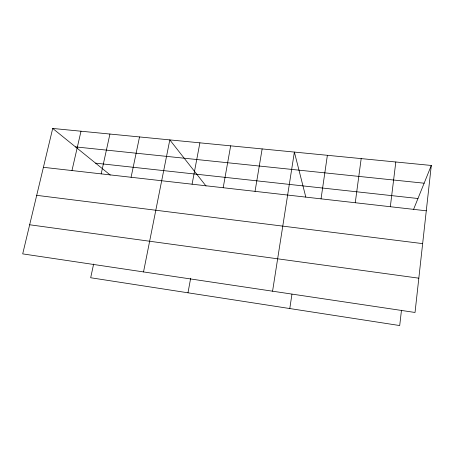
<?xml version="1.0" encoding="UTF-8"?>
<svg xmlns="http://www.w3.org/2000/svg" width="454" height="454" viewBox="0 0 454 454"><rect width="100%" height="100%" fill="white"/><g stroke="black" fill="none" stroke-linecap="round" stroke-linejoin="round"><path stroke-width="0.68" d="M431.3 165.46L415.03 312.471L22.7 253.882L52.704 128.448L431.3 165.46L413.605 209.305M401.472 310.23L399.707 325.552L90.675 277.746L93.626 264.052M390.326 206.723L395.814 161.993M355.261 202.739L361.185 158.605M321.04 198.846L327.379 155.302M289.788 308.55L291.95 294.175M272.565 291.196L294.379 152.073L305.803 197.059M255.034 191.35L262.145 148.923M223.186 187.735L230.66 145.847M187.984 292.802L190.663 278.234M192.076 184.199L199.891 142.84M143.526 271.929L169.813 139.894L206.031 186.026M131.081 177.27L139.526 136.938M101.185 173.871L109.93 134.043M71.97 170.551L80.999 131.212M75.495 146.892L424.138 183.2M95.578 163.151L417.964 198.506M43.408 167.31L426.283 210.804M36.706 195.339L422.651 243.622M29.663 224.77L418.826 278.183M52.704 128.448L110.271 175.045"/></g></svg>
